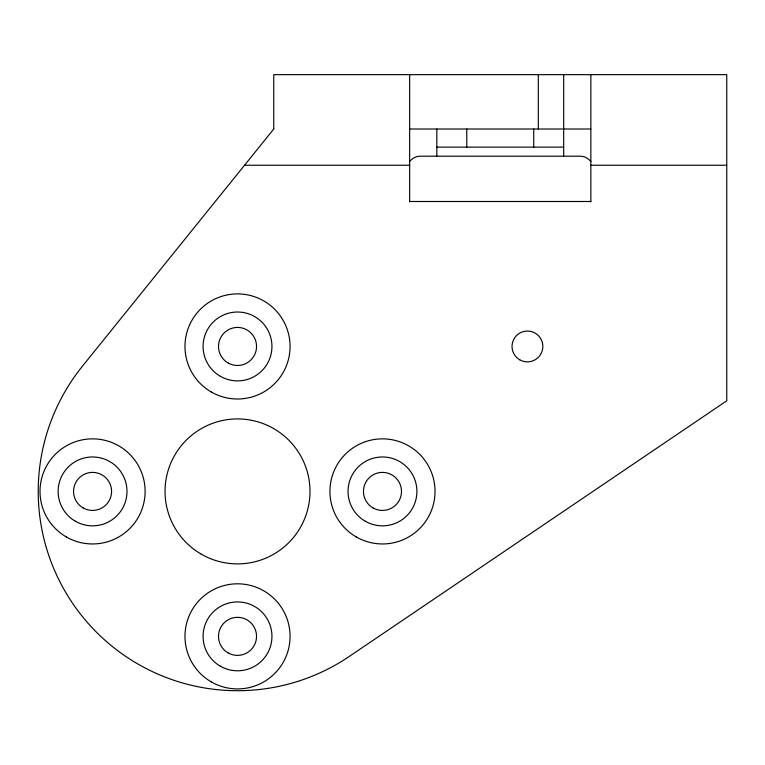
<?xml version="1.0" encoding="UTF-8"?>
<svg xmlns="http://www.w3.org/2000/svg" width="765" height="765" viewBox="0 0 765 765"><rect width="100%" height="100%" fill="white"/><g stroke="black" fill="none" stroke-linecap="round" stroke-linejoin="round"><path stroke-width="1.15" d="M409.657 161.281L412.899 158.46L416.227 156.758L419.603 156.194L580.903 156.194L584.278 156.758L587.606 158.46L590.848 161.281M409.657 129.008L590.848 129.008M436.834 147.129L563.671 147.129M244.523 165.25L409.657 165.25M590.848 165.25L726.75 165.25M409.657 201.491L590.848 201.491M590.848 74.654L590.848 201.807M563.671 74.654L563.671 156.194M538.302 74.654L538.302 129.008M533.731 129.008L533.731 147.129M466.774 129.008L466.774 147.129M436.834 129.008L436.834 156.194M409.657 74.654L409.657 201.807M273.755 129.008L82.381 366.263A199.321 199.321 0 0 0 349.28 656.437L726.75 400.803L726.75 74.654L273.755 74.654L273.755 129.008M201.281 554.176A72.474 72.474 0 0 0 309.997 491.407A72.474 72.474 0 0 0 201.281 428.639A72.474 72.474 0 0 0 201.281 554.176M519.731 359.789A15.405 15.405 0 0 0 542.834 346.449A15.405 15.405 0 0 0 519.731 333.11A15.405 15.405 0 0 0 519.731 359.789M83.05 507.884A19.029 19.029 0 0 0 111.585 491.407A19.029 19.029 0 0 0 83.05 474.931A19.029 19.029 0 0 0 83.05 507.884M228.008 362.926A19.029 19.029 0 0 0 256.543 346.449A19.029 19.029 0 0 0 228.008 329.973A19.029 19.029 0 0 0 228.008 362.926M372.966 507.884A19.029 19.029 0 0 0 401.501 491.407A19.029 19.029 0 0 0 372.966 474.931A19.029 19.029 0 0 0 372.966 507.884M228.008 652.841A19.029 19.029 0 0 0 256.543 636.365A19.029 19.029 0 0 0 228.008 619.889A19.029 19.029 0 0 0 228.008 652.841M66.287 536.915A52.546 52.546 0 0 0 145.111 491.407A52.546 52.546 0 0 0 66.287 445.899A52.546 52.546 0 0 0 66.287 536.915M211.245 391.957A52.546 52.546 0 0 0 290.069 346.449A52.546 52.546 0 0 0 211.245 300.941A52.546 52.546 0 0 0 211.245 391.957M356.203 536.915A52.546 52.546 0 0 0 435.027 491.407A52.546 52.546 0 0 0 356.203 445.899A52.546 52.546 0 0 0 356.203 536.915M211.245 681.873A52.546 52.546 0 0 0 290.069 636.365A52.546 52.546 0 0 0 211.245 590.857A52.546 52.546 0 0 0 211.245 681.873M75.343 521.223A34.425 34.425 0 0 0 126.99 491.407A34.425 34.425 0 0 0 75.343 461.591A34.425 34.425 0 0 0 75.343 521.223M220.301 376.265A34.425 34.425 0 0 0 271.948 346.449A34.425 34.425 0 0 0 220.301 316.634A34.425 34.425 0 0 0 220.301 376.265M365.259 521.223A34.425 34.425 0 0 0 416.906 491.407A34.425 34.425 0 0 0 365.259 461.591A34.425 34.425 0 0 0 365.259 521.223M220.301 666.181A34.425 34.425 0 0 0 271.948 636.365A34.425 34.425 0 0 0 220.301 606.549A34.425 34.425 0 0 0 220.301 666.181"/></g></svg>
